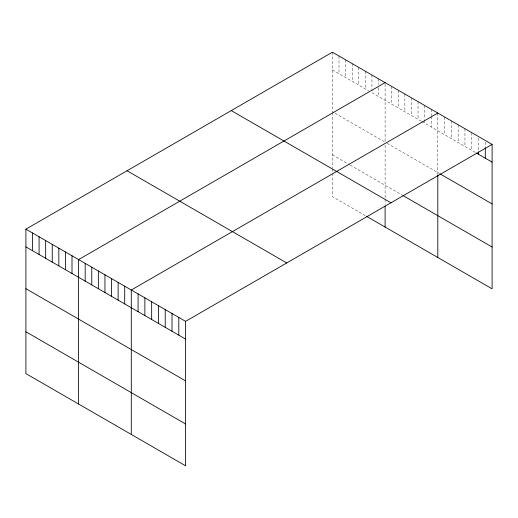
<?xml version="1.0" encoding="UTF-8"?>
<svg xmlns="http://www.w3.org/2000/svg" width="518" height="518" viewBox="0 0 518 518"><rect width="100%" height="100%" fill="white"/><g stroke="black" fill="none" stroke-linecap="round" stroke-linejoin="round"><path stroke-width="0.39" stroke-dasharray="2.59 1.94" d="M332.414 52.201L332.414 111.739L334.388 112.879M332.414 69.917L368.641 90.831M421.335 121.257L371.937 92.735L371.937 89.517M421.995 121.639L475.809 152.706M335.049 113.261L385.107 142.159L385.107 82.621M387.082 143.305L439.16 173.368M332.414 154.824L349.54 164.711M350.194 165.093L402.233 195.137M365.345 215.656L332.414 196.646L332.414 173.407M485.314 142.087L485.314 146.918M478.528 138.17L478.528 151.055M471.743 132.64L471.743 150.356M464.95 128.723L464.95 146.439M458.165 124.806L458.165 142.521M451.379 120.882L451.379 138.604M444.593 116.964L444.593 134.686M437.807 113.047L437.807 174.184M431.216 109.246L431.216 115.689M431.216 116.492L431.216 126.962M424.63 105.439L424.63 119.134M424.63 119.936L424.63 123.161M418.045 101.638L418.045 119.36M411.46 97.837L411.46 115.553M404.869 94.03L404.869 111.752M398.284 90.229L398.284 107.951M391.699 86.428L391.699 104.144M385.107 145.351L385.107 198.413M385.107 199.19L385.107 204.61M378.522 78.82L378.522 84.46M378.522 87.678L378.522 96.536M371.937 75.019L371.937 88.707M365.345 71.212L365.345 88.934M358.76 67.411L358.76 85.127M352.175 63.61L352.175 81.326M345.584 59.803L345.584 77.525M338.999 56.002L338.999 73.718M332.414 112.535L332.414 167.987M332.414 168.764L332.414 172.636"/><path stroke-width="0.78" d="M492.1 144.392L185.586 321.354L185.586 465.799L25.9 373.607L25.9 229.163L332.414 52.201L492.1 144.392L492.1 288.837L366.666 216.42M385.107 82.621L78.6 259.589L78.6 404.027M437.807 113.047L131.294 290.009L131.294 434.453M476.489 153.101L492.1 162.115M439.84 173.763L492.1 203.93M402.894 195.519L492.1 247.021M231.261 110.599L390.954 202.791M127.046 170.765L286.739 262.963M25.9 229.163L185.586 321.354M25.9 246.879L185.586 339.076M25.9 288.701L185.586 380.892M25.9 331.785L185.586 423.983M485.314 147.727L485.314 158.197M478.528 151.858L478.528 154.273M437.807 174.98L437.807 257.491M385.107 206.158L385.107 227.065M178.801 317.437L178.801 335.159M172.015 313.519L172.015 331.242M165.229 309.602L165.229 327.318M158.443 305.685L158.443 323.4M151.657 301.767L151.657 319.483M144.865 297.85L144.865 315.566M138.079 293.926L138.079 311.648M124.708 286.208L124.708 303.924M118.123 282.407L118.123 300.123M111.532 278.6L111.532 296.322M104.947 274.799L104.947 292.515M98.362 270.998L98.362 288.714M91.77 267.191L91.77 284.913M85.185 263.39L85.185 281.106M72.008 255.782L72.008 273.504M65.423 251.981L65.423 269.697M58.838 248.18L58.838 265.896M52.247 244.373L52.247 262.095M45.662 240.572L45.662 258.288M39.077 236.765L39.077 254.487M32.485 232.964L32.485 250.686"/></g></svg>
